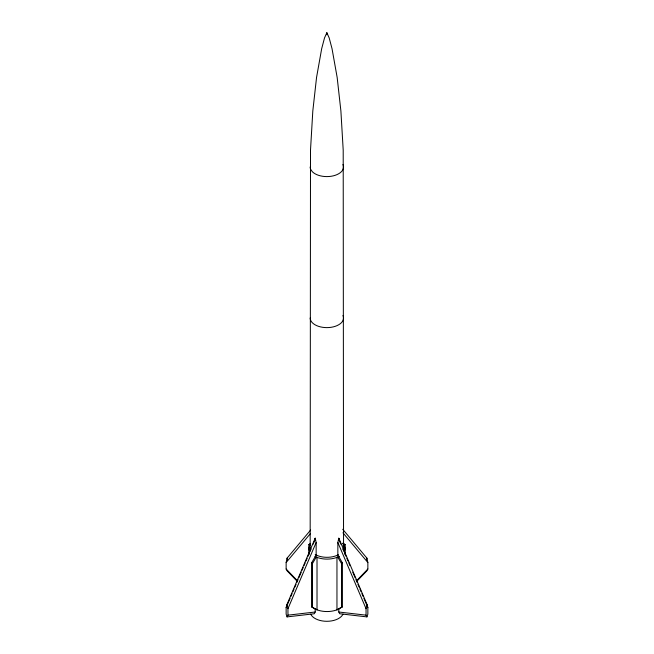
<?xml version="1.0" encoding="UTF-8"?>
<svg xmlns="http://www.w3.org/2000/svg" width="654" height="654" viewBox="0 0 654 654"><rect width="100%" height="100%" fill="white"/><g stroke="black" fill="none" stroke-linecap="round" stroke-linejoin="round"><path stroke-width="0.98" d="M315.203 540.237L315.203 538.193L287.049 604.312L286.141 607.623L286.141 614.114L287.049 616.894L314.296 613.746L315.203 612.013L315.203 608.997L311.557 606.879L311.557 562.931L316.152 554.984L316.16 542.46L315.203 538.193L314.558 540.605M310.159 549.458L310.503 150.167L312.808 111.017L316.552 77.45L321.678 48.682L324.515 37.932L326.853 32.7L329.191 37.932L332.028 48.682L337.162 77.45L340.897 111.017L343.203 150.167L343.554 548.436M297.529 581.651L287.049 570.762L286.141 569.029L286.141 562.538L287.049 558.173L310.625 530.051M338.797 608.988L338.797 612.013L339.704 613.746L366.951 616.894L366.044 615.161L366.044 608.67L366.951 604.312L338.797 538.201L337.84 542.46L337.848 554.993L342.418 562.939L342.418 606.887L336.957 609.806L336.957 557.363L338.747 556.57M366.502 559.832L366.951 558.173L342.721 529.266M366.951 616.894L367.859 614.114L367.859 607.623L366.951 604.312M315.203 556.636L317.018 557.355L317.018 609.798L315.236 608.997M286.141 607.623L290.114 598.296M290.907 596.432L292.101 593.636M292.894 591.772L294.079 588.968M294.88 587.104L296.066 584.308M296.867 582.444L298.052 579.648M298.853 577.776L301.232 572.185M302.025 570.321L303.219 567.525M304.012 565.653L305.205 562.857M305.998 560.993L307.192 558.197M307.985 556.333L309.178 553.529M309.971 551.665L311.165 548.87M313.152 544.21L314.345 541.406M287.049 616.894L287.956 615.161L287.956 608.67L316.16 542.46M366.951 558.173L367.859 562.538L367.859 569.029L366.951 570.762L356.471 581.651M317.018 609.798L312.465 607.329L312.465 563.527L315.735 557.976L317.018 557.355M286.141 562.538L310.503 533.468M356.683 580.646L367.859 569.029M308.851 554.845L308.851 544.659L309.759 544.063M336.957 609.806L341.511 607.337L341.511 563.535L342.418 562.939M308.851 544.659L310.356 543.809M342.418 606.887L341.511 607.337M287.956 615.161L315.203 612.013M336.957 557.363L338.241 557.985L341.511 563.535M338.797 612.013L366.044 615.161M312.465 607.329L311.557 606.879M315.203 554.486L315.988 554.927A16.702 9.638 0 0 0 338.412 554.715M342.909 543.392L345.165 544.668L345.165 554.854M342.786 543.221L345.165 544.668M311.557 562.931L312.465 563.527M286.141 569.029L297.317 580.646M342.941 532.806L367.859 562.538M339.655 541.406L340.848 544.202M342.835 548.861L344.02 551.657M344.813 553.513L346.007 556.309M346.8 558.173L347.993 560.969M348.786 562.832L349.972 565.628M352.751 572.152L355.138 577.752M355.931 579.624L357.125 582.42M357.918 584.284L359.111 587.088M359.913 588.952L361.106 591.756M361.899 593.619L363.093 596.423M363.886 598.287L367.859 607.623M337.84 542.46L366.044 608.67M287.049 558.173L287.498 559.832M339.442 540.605L338.797 538.201L338.797 540.237M287.049 604.312L287.956 608.67M326.853 32.7L326.853 34.736M339.295 608.751A17.985 10.382 0 0 1 315.146 608.972M343.129 544.136A17.985 10.382 0 0 1 344.511 551.085M339.295 556.309A17.985 10.382 0 0 1 315.146 556.538M309.628 551.412A17.985 10.382 0 0 1 309.971 545.387M343.129 545.183A16.702 9.638 0 0 1 343.26 549.867M310.527 549.254A16.702 9.638 0 0 1 310.339 548.314M342.982 614.155A16.702 9.638 0 0 1 326.853 621.3A16.702 9.638 0 0 1 310.724 614.155M342.982 315.49A16.702 9.638 0 0 1 329.036 327.54A16.702 9.638 0 0 1 310.159 317.983M342.982 164.456A16.702 9.638 0 0 1 333.246 175.861A16.702 9.638 0 0 1 312.391 171.773L310.724 169.443A16.702 9.638 0 0 1 310.159 166.95"/></g></svg>
